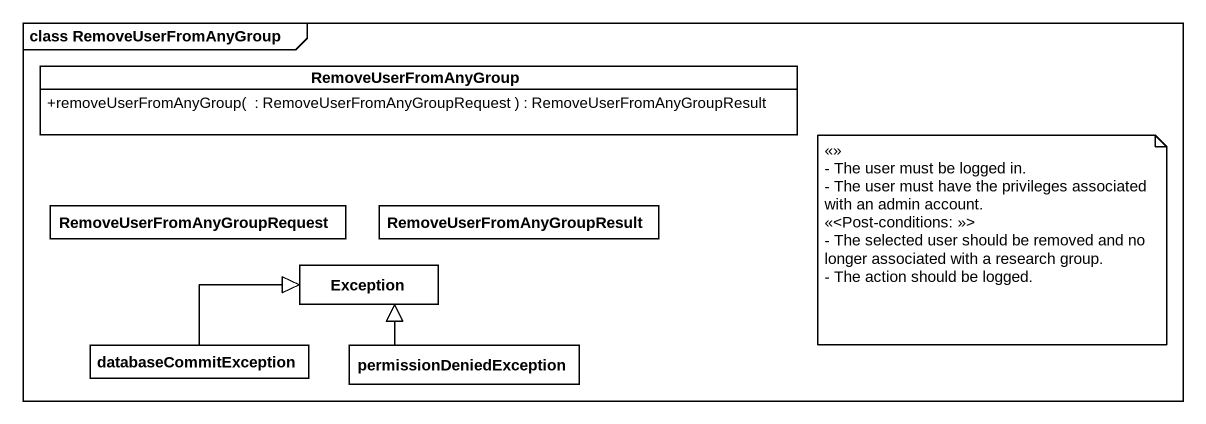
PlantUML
@startuml
mainframe class RemoveUserFromAnyGroup
hide circle
hide empty members
skinparam classAttributeIconSize 0
class RemoveUserFromAnyGroup {
  +removeUserFromAnyGroup(  : RemoveUserFromAnyGroupRequest ) : RemoveUserFromAnyGroupResult
}
class "RemoveUserFromAnyGroupRequest" as RemoveUserFromAnyGroupReques
class RemoveUserFromAnyGroupResult
class "Exception" as Exception_
class databaseCommitException
class permissionDeniedException
databaseCommitException -right-|> Exception_
permissionDeniedException -up-|> Exception_
note as N1
  <<>>
  - The user must be logged in.
  - The user must have the privileges associated with an admin account.
  <<<Post-conditions: >>>
  - The selected user should be removed and no longer associated with a research group.
  - The action should be logged.
end note
@enduml
